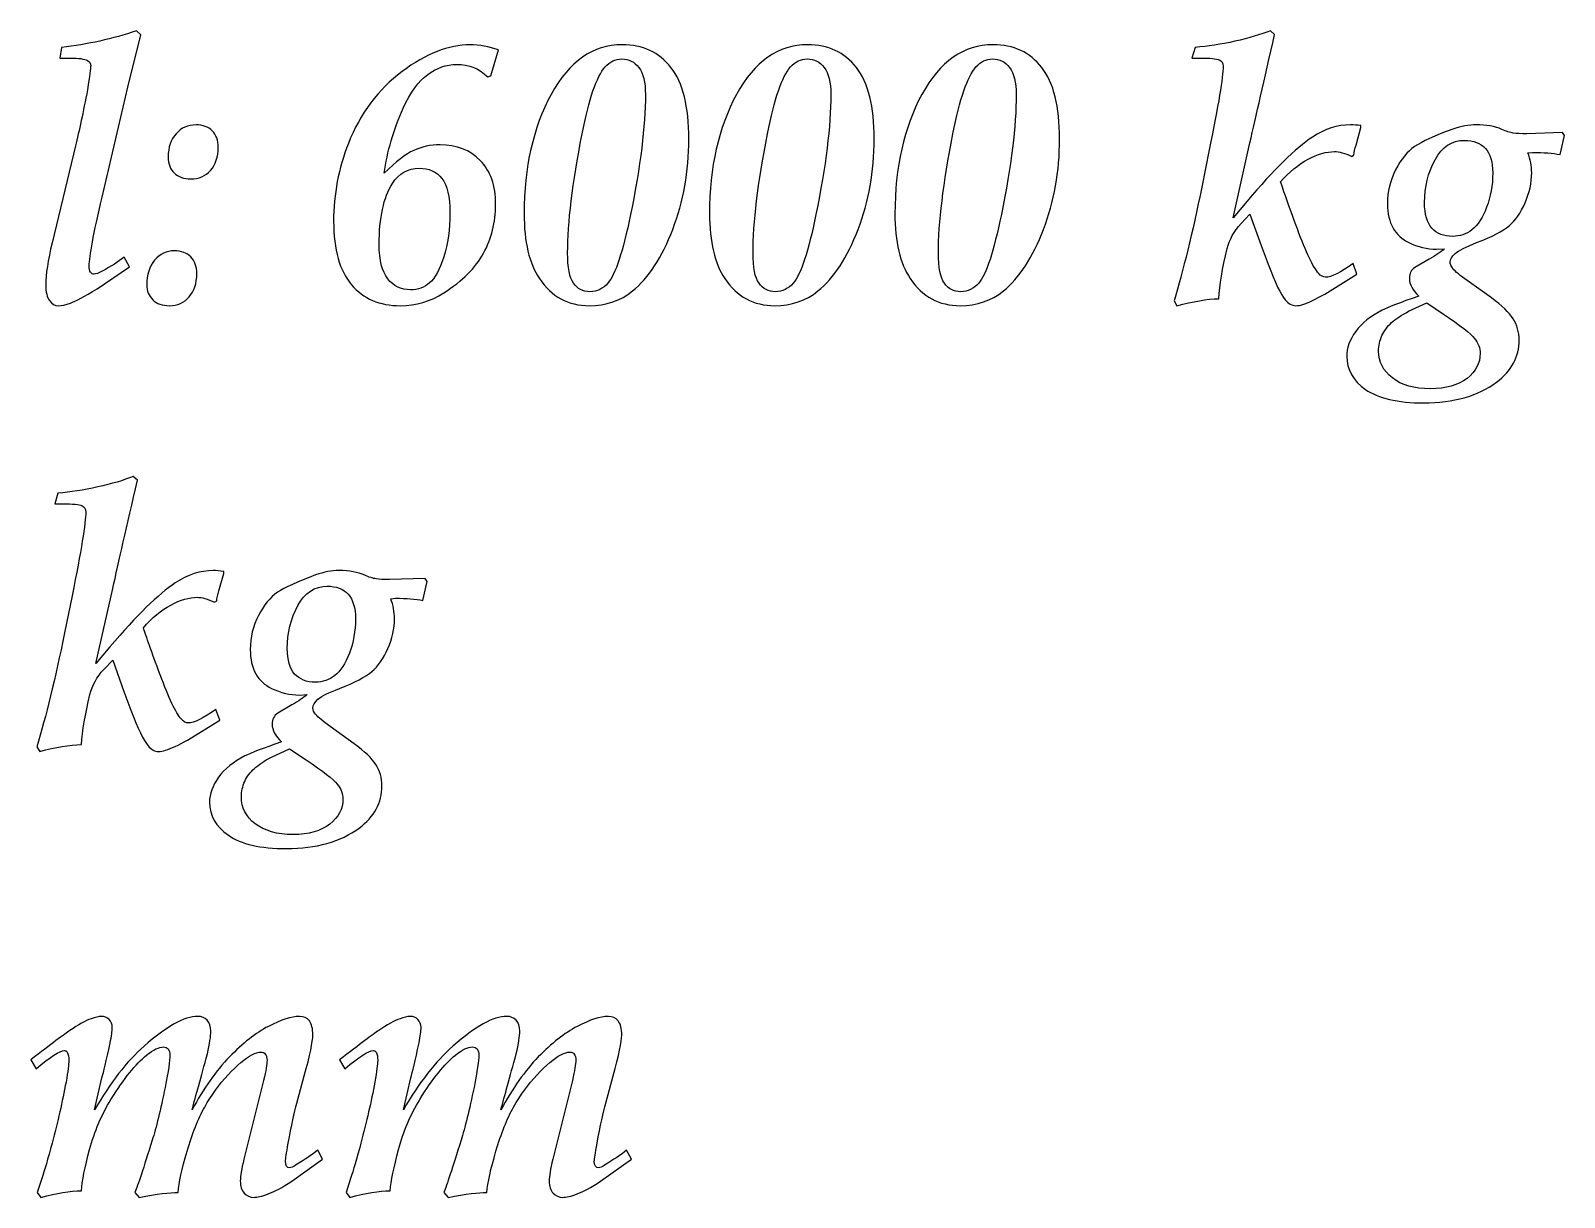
# Model space of a CAD drawing. Header units: millimetres. Extents: x 0 to 148, y -148 to 0.
# Drawn here: x 93.61 to 104.11, y -36.26 to -28.26 of the extents above; entities that cross this region are included whole.
import ezdxf

# ---------------------------------------------------------------- set-up
doc = ezdxf.new("R2010")
doc.units = ezdxf.units.MM
doc.linetypes.add('K5LT32768', pattern=[0])

msp = doc.modelspace()

# ---------------------------------------------------------------- linework, layer by layer
at = {"color": 250, "linetype": 'K5LT32768', "true_color": 0x333333}
for points, knots in [([(94.247, -29.816), (94.247, -29.816), (94.284, -29.882), (94.284, -29.882), (94.063, -30.033), (94.063, -30.033), (93.974, -30.087), (93.914, -30.12), (93.88, -30.131), (93.847, -30.143), (93.82, -30.149), (93.798, -30.149), (93.773, -30.149), (93.752, -30.138), (93.719, -30.091), (93.71, -30.055), (93.71, -30.007), (93.71, -29.934), (93.725, -29.838), (93.754, -29.719), (93.754, -29.719), (93.914, -29.054), (93.914, -29.054), (93.939, -28.951), (93.967, -28.822), (93.996, -28.67), (94.011, -28.576), (94.018, -28.521), (94.018, -28.488), (94.011, -28.476), (93.996, -28.469), (93.975, -28.458), (93.936, -28.452), (93.879, -28.452), (93.879, -28.452), (93.807, -28.452), (93.807, -28.452), (93.818, -28.379), (93.818, -28.379), (93.997, -28.359), (94.168, -28.321), (94.332, -28.265), (94.332, -28.265), (94.362, -28.292), (94.362, -28.292), (94.273, -28.651), (94.273, -28.651), (94.096, -29.405), (94.096, -29.405), (94.037, -29.657), (94.008, -29.814), (94.008, -29.875), (94.008, -29.896), (94.011, -29.91), (94.017, -29.92), (94.024, -29.929), (94.032, -29.933), (94.041, -29.933), (94.054, -29.933), (94.072, -29.927), (94.096, -29.913), (94.158, -29.88), (94.209, -29.847), (94.247, -29.816)], [0, 0, 0, 0, 0.041667, 0.041667, 0.083333, 0.083333, 0.083333, 0.125, 0.125, 0.125, 0.166667, 0.166667, 0.166667, 0.208333, 0.208333, 0.25, 0.25, 0.25, 0.291667, 0.291667, 0.291667, 0.333333, 0.333333, 0.333333, 0.375, 0.375, 0.375, 0.416667, 0.416667, 0.458333, 0.458333, 0.458333, 0.5, 0.5, 0.5, 0.541667, 0.541667, 0.583333, 0.583333, 0.583333, 0.625, 0.625, 0.625, 0.666667, 0.666667, 0.708333, 0.708333, 0.75, 0.75, 0.75, 0.791667, 0.791667, 0.791667, 0.833333, 0.833333, 0.833333, 0.875, 0.875, 0.875, 0.916667, 0.916667, 0.916667, 1, 1, 1, 1]), ([(96.76, -28.574), (96.76, -28.574), (96.739, -28.582), (96.739, -28.582), (96.681, -28.524), (96.61, -28.496), (96.525, -28.496), (96.454, -28.496), (96.388, -28.519), (96.327, -28.564), (96.264, -28.609), (96.208, -28.687), (96.159, -28.795), (96.092, -28.944), (96.049, -29.093), (96.029, -29.242), (96.109, -29.162), (96.176, -29.11), (96.231, -29.085), (96.285, -29.06), (96.345, -29.047), (96.412, -29.047), (96.525, -29.047), (96.616, -29.082), (96.686, -29.154), (96.757, -29.225), (96.792, -29.326), (96.792, -29.456), (96.792, -29.579), (96.764, -29.689), (96.709, -29.79), (96.654, -29.89), (96.564, -29.98), (96.438, -30.06), (96.346, -30.12), (96.246, -30.149), (96.138, -30.149), (95.998, -30.149), (95.886, -30.101), (95.805, -30.006), (95.723, -29.91), (95.682, -29.765), (95.682, -29.569), (95.682, -29.386), (95.716, -29.209), (95.783, -29.037), (95.864, -28.832), (95.987, -28.668), (96.151, -28.545), (96.315, -28.422), (96.471, -28.361), (96.617, -28.361), (96.681, -28.361), (96.746, -28.373), (96.812, -28.397), (96.812, -28.397), (96.76, -28.574), (96.76, -28.574)], [0, 0, 0, 0, 0.05, 0.05, 0.05, 0.1, 0.1, 0.1, 0.15, 0.15, 0.15, 0.2, 0.2, 0.2, 0.25, 0.25, 0.25, 0.3, 0.3, 0.3, 0.35, 0.35, 0.35, 0.4, 0.4, 0.4, 0.45, 0.45, 0.45, 0.5, 0.5, 0.5, 0.55, 0.55, 0.55, 0.6, 0.6, 0.6, 0.65, 0.65, 0.65, 0.7, 0.7, 0.7, 0.75, 0.75, 0.75, 0.8, 0.8, 0.8, 0.85, 0.85, 0.85, 0.9, 0.9, 0.9, 1, 1, 1, 1]), ([(96.987, -29.519), (96.987, -29.201), (97.049, -28.928), (97.172, -28.701), (97.296, -28.475), (97.458, -28.361), (97.659, -28.361), (97.8, -28.361), (97.912, -28.413), (97.993, -28.517), (98.075, -28.621), (98.115, -28.785), (98.115, -29.007), (98.115, -29.229), (98.078, -29.436), (98.005, -29.627), (97.931, -29.818), (97.84, -29.958), (97.73, -30.048), (97.648, -30.115), (97.549, -30.149), (97.434, -30.149), (97.288, -30.149), (97.175, -30.087), (97.092, -29.963), (97.022, -29.86), (96.987, -29.712), (96.987, -29.519)], [0, 0, 0, 0, 0.1, 0.1, 0.1, 0.2, 0.2, 0.2, 0.3, 0.3, 0.3, 0.4, 0.4, 0.4, 0.5, 0.5, 0.5, 0.6, 0.6, 0.6, 0.7, 0.7, 0.7, 0.8, 0.8, 0.8, 1, 1, 1, 1]), ([(98.257, -29.519), (98.257, -29.201), (98.319, -28.928), (98.442, -28.701), (98.566, -28.475), (98.728, -28.361), (98.929, -28.361), (99.07, -28.361), (99.182, -28.413), (99.263, -28.517), (99.345, -28.621), (99.385, -28.785), (99.385, -29.007), (99.385, -29.229), (99.348, -29.436), (99.275, -29.627), (99.201, -29.818), (99.11, -29.958), (99, -30.048), (98.918, -30.115), (98.819, -30.149), (98.704, -30.149), (98.558, -30.149), (98.445, -30.087), (98.362, -29.963), (98.292, -29.86), (98.257, -29.712), (98.257, -29.519)], [0, 0, 0, 0, 0.1, 0.1, 0.1, 0.2, 0.2, 0.2, 0.3, 0.3, 0.3, 0.4, 0.4, 0.4, 0.5, 0.5, 0.5, 0.6, 0.6, 0.6, 0.7, 0.7, 0.7, 0.8, 0.8, 0.8, 1, 1, 1, 1]), ([(99.527, -29.519), (99.527, -29.201), (99.589, -28.928), (99.712, -28.701), (99.836, -28.475), (99.998, -28.361), (100.199, -28.361), (100.34, -28.361), (100.452, -28.413), (100.533, -28.517), (100.615, -28.621), (100.655, -28.785), (100.655, -29.007), (100.655, -29.229), (100.618, -29.436), (100.545, -29.627), (100.471, -29.818), (100.38, -29.958), (100.27, -30.048), (100.188, -30.115), (100.089, -30.149), (99.974, -30.149), (99.828, -30.149), (99.715, -30.087), (99.632, -29.963), (99.562, -29.86), (99.527, -29.712), (99.527, -29.519)], [0, 0, 0, 0, 0.1, 0.1, 0.1, 0.2, 0.2, 0.2, 0.3, 0.3, 0.3, 0.4, 0.4, 0.4, 0.5, 0.5, 0.5, 0.6, 0.6, 0.6, 0.7, 0.7, 0.7, 0.8, 0.8, 0.8, 1, 1, 1, 1]), ([(101.459, -30.149), (101.459, -30.149), (101.439, -30.116), (101.439, -30.116), (101.501, -29.912), (101.565, -29.652), (101.629, -29.336), (101.629, -29.336), (101.68, -29.081), (101.68, -29.081), (101.743, -28.774), (101.775, -28.583), (101.775, -28.508), (101.775, -28.487), (101.766, -28.472), (101.748, -28.464), (101.731, -28.456), (101.686, -28.452), (101.614, -28.452), (101.614, -28.452), (101.562, -28.452), (101.562, -28.452), (101.584, -28.379), (101.584, -28.379), (101.67, -28.372), (101.76, -28.358), (101.856, -28.337), (101.952, -28.315), (102.033, -28.291), (102.099, -28.265), (102.099, -28.265), (102.128, -28.29), (102.128, -28.29), (102.056, -28.607), (101.999, -28.855), (101.959, -29.033), (101.959, -29.033), (101.844, -29.546), (101.844, -29.546), (101.94, -29.432), (101.94, -29.432), (102.123, -29.216), (102.272, -29.07), (102.387, -28.994), (102.472, -28.938), (102.559, -28.91), (102.647, -28.91), (102.669, -28.91), (102.694, -28.911), (102.719, -28.915), (102.719, -28.915), (102.719, -28.928), (102.719, -28.928), (102.686, -29.048), (102.686, -29.048), (102.678, -29.075), (102.673, -29.098), (102.671, -29.116), (102.671, -29.116), (102.657, -29.126), (102.657, -29.126), (102.608, -29.104), (102.568, -29.093), (102.538, -29.093), (102.484, -29.093), (102.423, -29.11), (102.357, -29.145), (102.291, -29.181), (102.228, -29.233), (102.169, -29.301), (102.187, -29.356), (102.225, -29.463), (102.343, -29.784), (102.392, -29.885), (102.429, -29.927), (102.445, -29.945), (102.461, -29.954), (102.477, -29.954), (102.516, -29.954), (102.579, -29.922), (102.666, -29.86), (102.666, -29.86), (102.692, -29.933), (102.692, -29.933), (102.472, -30.07), (102.472, -30.07), (102.409, -30.105), (102.36, -30.128), (102.321, -30.141), (102.304, -30.146), (102.288, -30.149), (102.274, -30.149), (102.247, -30.149), (102.223, -30.136), (102.201, -30.109), (102.171, -30.073), (102.131, -29.992), (102.084, -29.865), (102.084, -29.865), (102.035, -29.737), (102.035, -29.737), (101.959, -29.522), (101.959, -29.522), (101.899, -29.586), (101.899, -29.586), (101.85, -29.639), (101.818, -29.697), (101.803, -29.758), (101.77, -29.894), (101.751, -30.008), (101.745, -30.101), (101.664, -30.103), (101.569, -30.12), (101.459, -30.149)], [0, 0, 0, 0, 0.02439, 0.02439, 0.02439, 0.04878, 0.04878, 0.04878, 0.073171, 0.073171, 0.073171, 0.097561, 0.097561, 0.097561, 0.121951, 0.121951, 0.121951, 0.146341, 0.146341, 0.146341, 0.170732, 0.170732, 0.195122, 0.195122, 0.195122, 0.219512, 0.219512, 0.219512, 0.243902, 0.243902, 0.243902, 0.268293, 0.268293, 0.268293, 0.292683, 0.292683, 0.292683, 0.317073, 0.317073, 0.341463, 0.341463, 0.341463, 0.365854, 0.365854, 0.365854, 0.390244, 0.390244, 0.390244, 0.414634, 0.414634, 0.414634, 0.439024, 0.439024, 0.463415, 0.463415, 0.463415, 0.487805, 0.487805, 0.487805, 0.512195, 0.512195, 0.512195, 0.536585, 0.536585, 0.536585, 0.560976, 0.560976, 0.560976, 0.585366, 0.585366, 0.585366, 0.609756, 0.609756, 0.634146, 0.634146, 0.634146, 0.658537, 0.658537, 0.658537, 0.682927, 0.682927, 0.682927, 0.707317, 0.707317, 0.731707, 0.731707, 0.731707, 0.756098, 0.756098, 0.756098, 0.780488, 0.780488, 0.780488, 0.804878, 0.804878, 0.804878, 0.829268, 0.829268, 0.829268, 0.853659, 0.853659, 0.878049, 0.878049, 0.902439, 0.902439, 0.902439, 0.926829, 0.926829, 0.926829, 0.95122, 0.95122, 0.95122, 1, 1, 1, 1]), ([(97.285, -29.787), (97.285, -29.887), (97.298, -29.957), (97.326, -29.995), (97.353, -30.034), (97.39, -30.053), (97.438, -30.053), (97.487, -30.053), (97.527, -30.033), (97.561, -29.994), (97.613, -29.935), (97.664, -29.778), (97.716, -29.524), (97.784, -29.191), (97.818, -28.917), (97.818, -28.702), (97.818, -28.618), (97.803, -28.557), (97.773, -28.517), (97.743, -28.477), (97.704, -28.458), (97.657, -28.458), (97.612, -28.458), (97.574, -28.476), (97.542, -28.513), (97.484, -28.58), (97.431, -28.732), (97.384, -28.972), (97.318, -29.311), (97.285, -29.582), (97.285, -29.787)], [0, 0, 0, 0, 0.090909, 0.090909, 0.090909, 0.181818, 0.181818, 0.181818, 0.272727, 0.272727, 0.272727, 0.363636, 0.363636, 0.363636, 0.454545, 0.454545, 0.454545, 0.545455, 0.545455, 0.545455, 0.636364, 0.636364, 0.636364, 0.727273, 0.727273, 0.727273, 0.818182, 0.818182, 0.818182, 1, 1, 1, 1]), ([(98.555, -29.787), (98.555, -29.887), (98.568, -29.957), (98.596, -29.995), (98.623, -30.034), (98.66, -30.053), (98.708, -30.053), (98.757, -30.053), (98.797, -30.033), (98.831, -29.994), (98.883, -29.935), (98.934, -29.778), (98.986, -29.524), (99.054, -29.191), (99.088, -28.917), (99.088, -28.702), (99.088, -28.618), (99.073, -28.557), (99.043, -28.517), (99.013, -28.477), (98.974, -28.458), (98.927, -28.458), (98.882, -28.458), (98.844, -28.476), (98.812, -28.513), (98.754, -28.58), (98.701, -28.732), (98.654, -28.972), (98.588, -29.311), (98.555, -29.582), (98.555, -29.787)], [0, 0, 0, 0, 0.090909, 0.090909, 0.090909, 0.181818, 0.181818, 0.181818, 0.272727, 0.272727, 0.272727, 0.363636, 0.363636, 0.363636, 0.454545, 0.454545, 0.454545, 0.545455, 0.545455, 0.545455, 0.636364, 0.636364, 0.636364, 0.727273, 0.727273, 0.727273, 0.818182, 0.818182, 0.818182, 1, 1, 1, 1]), ([(99.825, -29.787), (99.825, -29.887), (99.838, -29.957), (99.866, -29.995), (99.893, -30.034), (99.93, -30.053), (99.978, -30.053), (100.027, -30.053), (100.067, -30.033), (100.101, -29.994), (100.153, -29.935), (100.204, -29.778), (100.256, -29.524), (100.324, -29.191), (100.358, -28.917), (100.358, -28.702), (100.358, -28.618), (100.343, -28.557), (100.313, -28.517), (100.283, -28.477), (100.244, -28.458), (100.197, -28.458), (100.152, -28.458), (100.114, -28.476), (100.082, -28.513), (100.024, -28.58), (99.971, -28.732), (99.924, -28.972), (99.858, -29.311), (99.825, -29.582), (99.825, -29.787)], [0, 0, 0, 0, 0.090909, 0.090909, 0.090909, 0.181818, 0.181818, 0.181818, 0.272727, 0.272727, 0.272727, 0.363636, 0.363636, 0.363636, 0.454545, 0.454545, 0.454545, 0.545455, 0.545455, 0.545455, 0.636364, 0.636364, 0.636364, 0.727273, 0.727273, 0.727273, 0.818182, 0.818182, 0.818182, 1, 1, 1, 1]), ([(94.549, -29.129), (94.549, -29.064), (94.567, -29.011), (94.603, -28.971), (94.639, -28.93), (94.684, -28.91), (94.74, -28.91), (94.787, -28.91), (94.824, -28.924), (94.851, -28.951), (94.878, -28.979), (94.892, -29.016), (94.892, -29.063), (94.892, -29.13), (94.874, -29.182), (94.839, -29.222), (94.803, -29.261), (94.758, -29.28), (94.704, -29.28), (94.656, -29.28), (94.618, -29.267), (94.591, -29.241), (94.563, -29.214), (94.549, -29.177), (94.549, -29.129)], [0, 0, 0, 0, 0.111111, 0.111111, 0.111111, 0.222222, 0.222222, 0.222222, 0.333333, 0.333333, 0.333333, 0.444444, 0.444444, 0.444444, 0.555556, 0.555556, 0.555556, 0.666667, 0.666667, 0.666667, 0.777778, 0.777778, 0.777778, 1, 1, 1, 1]), ([(103.116, -30.083), (103.073, -30.043), (103.051, -30.003), (103.051, -29.961), (103.051, -29.928), (103.064, -29.903), (103.089, -29.887), (103.089, -29.887), (103.187, -29.83), (103.187, -29.83), (103.231, -29.804), (103.266, -29.78), (103.292, -29.76), (103.292, -29.76), (103.238, -29.762), (103.238, -29.762), (103.173, -29.762), (103.109, -29.747), (103.047, -29.717), (103.001, -29.694), (102.965, -29.661), (102.94, -29.617), (102.914, -29.573), (102.901, -29.518), (102.901, -29.451), (102.901, -29.367), (102.92, -29.289), (102.957, -29.217), (102.995, -29.145), (103.038, -29.093), (103.087, -29.059), (103.137, -29.025), (103.224, -28.985), (103.349, -28.939), (103.406, -28.919), (103.46, -28.91), (103.509, -28.91), (103.579, -28.91), (103.637, -28.92), (103.685, -28.941), (103.714, -28.954), (103.74, -28.962), (103.763, -28.966), (103.786, -28.97), (103.817, -28.971), (103.855, -28.971), (103.855, -28.971), (104.1, -28.963), (104.1, -28.963), (104.113, -28.983), (104.113, -28.983), (104.083, -29.113), (104.083, -29.113), (104.034, -29.104), (103.972, -29.099), (103.895, -29.099), (103.895, -29.099), (103.863, -29.102), (103.863, -29.102), (103.881, -29.146), (103.889, -29.192), (103.889, -29.239), (103.889, -29.307), (103.874, -29.375), (103.814, -29.513), (103.777, -29.565), (103.735, -29.601), (103.692, -29.637), (103.618, -29.676), (103.512, -29.717), (103.438, -29.746), (103.389, -29.77), (103.365, -29.791), (103.342, -29.813), (103.33, -29.832), (103.33, -29.849), (103.33, -29.865), (103.337, -29.88), (103.349, -29.894), (103.366, -29.915), (103.399, -29.943), (103.448, -29.977), (103.448, -29.977), (103.613, -30.096), (103.613, -30.096), (103.685, -30.148), (103.735, -30.195), (103.762, -30.239), (103.789, -30.282), (103.803, -30.33), (103.803, -30.384), (103.803, -30.5), (103.751, -30.596), (103.648, -30.673), (103.519, -30.768), (103.354, -30.815), (103.15, -30.815), (102.97, -30.815), (102.837, -30.784), (102.751, -30.723), (102.665, -30.662), (102.622, -30.587), (102.622, -30.497), (102.622, -30.44), (102.642, -30.383), (102.684, -30.325), (102.726, -30.268), (102.786, -30.219), (102.865, -30.18), (102.903, -30.161), (102.987, -30.128), (103.116, -30.083)], [0, 0, 0, 0, 0.025641, 0.025641, 0.025641, 0.051282, 0.051282, 0.051282, 0.076923, 0.076923, 0.076923, 0.102564, 0.102564, 0.102564, 0.128205, 0.128205, 0.128205, 0.153846, 0.153846, 0.153846, 0.179487, 0.179487, 0.179487, 0.205128, 0.205128, 0.205128, 0.230769, 0.230769, 0.230769, 0.25641, 0.25641, 0.25641, 0.282051, 0.282051, 0.282051, 0.307692, 0.307692, 0.307692, 0.333333, 0.333333, 0.333333, 0.358974, 0.358974, 0.358974, 0.384615, 0.384615, 0.384615, 0.410256, 0.410256, 0.435897, 0.435897, 0.461538, 0.461538, 0.461538, 0.487179, 0.487179, 0.487179, 0.512821, 0.512821, 0.512821, 0.538462, 0.538462, 0.538462, 0.564103, 0.564103, 0.589744, 0.589744, 0.589744, 0.615385, 0.615385, 0.615385, 0.641026, 0.641026, 0.641026, 0.666667, 0.666667, 0.666667, 0.692308, 0.692308, 0.692308, 0.717949, 0.717949, 0.717949, 0.74359, 0.74359, 0.74359, 0.769231, 0.769231, 0.769231, 0.794872, 0.794872, 0.794872, 0.820513, 0.820513, 0.820513, 0.846154, 0.846154, 0.846154, 0.871795, 0.871795, 0.871795, 0.897436, 0.897436, 0.897436, 0.923077, 0.923077, 0.923077, 0.948718, 0.948718, 0.948718, 1, 1, 1, 1]), ([(103.155, -29.443), (103.155, -29.523), (103.172, -29.581), (103.205, -29.618), (103.239, -29.656), (103.286, -29.674), (103.348, -29.674), (103.397, -29.674), (103.441, -29.659), (103.48, -29.629), (103.519, -29.598), (103.552, -29.547), (103.58, -29.475), (103.608, -29.402), (103.622, -29.324), (103.622, -29.24), (103.622, -29.164), (103.605, -29.107), (103.572, -29.071), (103.538, -29.035), (103.49, -29.016), (103.429, -29.016), (103.342, -29.016), (103.275, -29.061), (103.227, -29.149), (103.179, -29.238), (103.155, -29.336), (103.155, -29.443)], [0, 0, 0, 0, 0.1, 0.1, 0.1, 0.2, 0.2, 0.2, 0.3, 0.3, 0.3, 0.4, 0.4, 0.4, 0.5, 0.5, 0.5, 0.6, 0.6, 0.6, 0.7, 0.7, 0.7, 0.8, 0.8, 0.8, 1, 1, 1, 1]), ([(95.994, -29.731), (95.994, -29.837), (96.014, -29.915), (96.053, -29.965), (96.092, -30.015), (96.144, -30.04), (96.209, -30.04), (96.259, -30.04), (96.303, -30.024), (96.376, -29.963), (96.408, -29.903), (96.437, -29.815), (96.465, -29.727), (96.479, -29.626), (96.479, -29.51), (96.479, -29.402), (96.461, -29.324), (96.424, -29.277), (96.386, -29.23), (96.335, -29.207), (96.269, -29.207), (96.19, -29.207), (96.129, -29.242), (96.085, -29.312), (96.024, -29.408), (95.994, -29.548), (95.994, -29.731)], [0, 0, 0, 0, 0.1, 0.1, 0.1, 0.2, 0.2, 0.2, 0.3, 0.3, 0.4, 0.4, 0.4, 0.5, 0.5, 0.5, 0.6, 0.6, 0.6, 0.7, 0.7, 0.7, 0.8, 0.8, 0.8, 1, 1, 1, 1]), ([(94.402, -30.008), (94.402, -29.937), (94.42, -29.88), (94.456, -29.837), (94.492, -29.794), (94.538, -29.773), (94.591, -29.773), (94.639, -29.773), (94.676, -29.787), (94.704, -29.815), (94.731, -29.842), (94.745, -29.881), (94.745, -29.93), (94.745, -29.996), (94.727, -30.049), (94.693, -30.089), (94.658, -30.129), (94.613, -30.149), (94.558, -30.149), (94.509, -30.149), (94.471, -30.136), (94.443, -30.109), (94.416, -30.081), (94.402, -30.048), (94.402, -30.008)], [0, 0, 0, 0, 0.111111, 0.111111, 0.111111, 0.222222, 0.222222, 0.222222, 0.333333, 0.333333, 0.333333, 0.444444, 0.444444, 0.444444, 0.555556, 0.555556, 0.555556, 0.666667, 0.666667, 0.666667, 0.777778, 0.777778, 0.777778, 1, 1, 1, 1]), ([(103.171, -30.13), (103.171, -30.13), (103.046, -30.187), (103.046, -30.187), (102.997, -30.214), (102.958, -30.24), (102.929, -30.265), (102.901, -30.291), (102.878, -30.321), (102.863, -30.354), (102.848, -30.388), (102.84, -30.423), (102.84, -30.461), (102.84, -30.534), (102.872, -30.595), (102.935, -30.644), (102.998, -30.694), (103.085, -30.718), (103.195, -30.718), (103.302, -30.718), (103.386, -30.694), (103.446, -30.647), (103.506, -30.599), (103.536, -30.542), (103.536, -30.476), (103.536, -30.44), (103.523, -30.405), (103.497, -30.373), (103.471, -30.34), (103.4, -30.284), (103.284, -30.206), (103.284, -30.206), (103.171, -30.13), (103.171, -30.13)], [0, 0, 0, 0, 0.083333, 0.083333, 0.083333, 0.166667, 0.166667, 0.166667, 0.25, 0.25, 0.25, 0.333333, 0.333333, 0.333333, 0.416667, 0.416667, 0.416667, 0.5, 0.5, 0.5, 0.583333, 0.583333, 0.583333, 0.666667, 0.666667, 0.666667, 0.75, 0.75, 0.75, 0.833333, 0.833333, 0.833333, 1, 1, 1, 1]), ([(93.669, -33.204), (93.669, -33.204), (93.649, -33.171), (93.649, -33.171), (93.711, -32.967), (93.775, -32.707), (93.839, -32.39), (93.839, -32.39), (93.89, -32.136), (93.89, -32.136), (93.953, -31.829), (93.984, -31.638), (93.984, -31.563), (93.984, -31.542), (93.976, -31.527), (93.958, -31.519), (93.941, -31.511), (93.896, -31.507), (93.824, -31.507), (93.824, -31.507), (93.772, -31.507), (93.772, -31.507), (93.794, -31.434), (93.794, -31.434), (93.879, -31.427), (93.97, -31.413), (94.066, -31.391), (94.162, -31.37), (94.243, -31.346), (94.309, -31.319), (94.309, -31.319), (94.338, -31.345), (94.338, -31.345), (94.266, -31.662), (94.209, -31.909), (94.169, -32.088), (94.169, -32.088), (94.054, -32.6), (94.054, -32.6), (94.15, -32.487), (94.15, -32.487), (94.333, -32.271), (94.482, -32.125), (94.597, -32.049), (94.682, -31.992), (94.769, -31.964), (94.857, -31.964), (94.879, -31.964), (94.904, -31.966), (94.929, -31.97), (94.929, -31.97), (94.929, -31.983), (94.929, -31.983), (94.896, -32.102), (94.896, -32.102), (94.888, -32.13), (94.883, -32.153), (94.881, -32.171), (94.881, -32.171), (94.867, -32.181), (94.867, -32.181), (94.818, -32.158), (94.778, -32.147), (94.748, -32.147), (94.694, -32.147), (94.633, -32.165), (94.567, -32.2), (94.501, -32.235), (94.438, -32.287), (94.379, -32.356), (94.397, -32.411), (94.435, -32.518), (94.553, -32.839), (94.602, -32.94), (94.639, -32.982), (94.655, -33), (94.671, -33.008), (94.687, -33.008), (94.726, -33.008), (94.789, -32.977), (94.876, -32.915), (94.876, -32.915), (94.902, -32.988), (94.902, -32.988), (94.682, -33.125), (94.682, -33.125), (94.619, -33.16), (94.57, -33.183), (94.531, -33.195), (94.514, -33.201), (94.498, -33.204), (94.484, -33.204), (94.457, -33.204), (94.433, -33.191), (94.411, -33.164), (94.381, -33.128), (94.341, -33.047), (94.294, -32.92), (94.294, -32.92), (94.245, -32.792), (94.245, -32.792), (94.169, -32.577), (94.169, -32.577), (94.108, -32.641), (94.108, -32.641), (94.06, -32.694), (94.028, -32.751), (94.013, -32.813), (93.98, -32.949), (93.961, -33.063), (93.955, -33.156), (93.874, -33.158), (93.779, -33.174), (93.669, -33.204)], [0, 0, 0, 0, 0.02439, 0.02439, 0.02439, 0.04878, 0.04878, 0.04878, 0.073171, 0.073171, 0.073171, 0.097561, 0.097561, 0.097561, 0.121951, 0.121951, 0.121951, 0.146341, 0.146341, 0.146341, 0.170732, 0.170732, 0.195122, 0.195122, 0.195122, 0.219512, 0.219512, 0.219512, 0.243902, 0.243902, 0.243902, 0.268293, 0.268293, 0.268293, 0.292683, 0.292683, 0.292683, 0.317073, 0.317073, 0.341463, 0.341463, 0.341463, 0.365854, 0.365854, 0.365854, 0.390244, 0.390244, 0.390244, 0.414634, 0.414634, 0.414634, 0.439024, 0.439024, 0.463415, 0.463415, 0.463415, 0.487805, 0.487805, 0.487805, 0.512195, 0.512195, 0.512195, 0.536585, 0.536585, 0.536585, 0.560976, 0.560976, 0.560976, 0.585366, 0.585366, 0.585366, 0.609756, 0.609756, 0.634146, 0.634146, 0.634146, 0.658537, 0.658537, 0.658537, 0.682927, 0.682927, 0.682927, 0.707317, 0.707317, 0.731707, 0.731707, 0.731707, 0.756098, 0.756098, 0.756098, 0.780488, 0.780488, 0.780488, 0.804878, 0.804878, 0.804878, 0.829268, 0.829268, 0.829268, 0.853659, 0.853659, 0.878049, 0.878049, 0.902439, 0.902439, 0.902439, 0.926829, 0.926829, 0.926829, 0.95122, 0.95122, 0.95122, 1, 1, 1, 1]), ([(95.326, -33.138), (95.283, -33.098), (95.261, -33.057), (95.261, -33.016), (95.261, -32.983), (95.274, -32.958), (95.299, -32.942), (95.299, -32.942), (95.397, -32.884), (95.397, -32.884), (95.441, -32.859), (95.476, -32.835), (95.502, -32.814), (95.502, -32.814), (95.448, -32.817), (95.448, -32.817), (95.383, -32.817), (95.319, -32.802), (95.257, -32.771), (95.211, -32.749), (95.175, -32.716), (95.149, -32.672), (95.124, -32.628), (95.111, -32.572), (95.111, -32.505), (95.111, -32.422), (95.13, -32.344), (95.167, -32.272), (95.205, -32.2), (95.248, -32.147), (95.297, -32.113), (95.347, -32.08), (95.434, -32.04), (95.559, -31.994), (95.616, -31.974), (95.67, -31.964), (95.719, -31.964), (95.789, -31.964), (95.847, -31.975), (95.895, -31.996), (95.924, -32.009), (95.95, -32.017), (95.973, -32.021), (95.996, -32.025), (96.027, -32.026), (96.065, -32.026), (96.065, -32.026), (96.31, -32.018), (96.31, -32.018), (96.322, -32.038), (96.322, -32.038), (96.293, -32.168), (96.293, -32.168), (96.244, -32.159), (96.182, -32.154), (96.105, -32.154), (96.105, -32.154), (96.073, -32.157), (96.073, -32.157), (96.091, -32.201), (96.099, -32.247), (96.099, -32.294), (96.099, -32.362), (96.084, -32.43), (96.024, -32.567), (95.987, -32.619), (95.944, -32.656), (95.902, -32.692), (95.828, -32.731), (95.722, -32.772), (95.648, -32.801), (95.599, -32.825), (95.575, -32.846), (95.552, -32.867), (95.54, -32.887), (95.54, -32.904), (95.54, -32.92), (95.547, -32.935), (95.559, -32.949), (95.576, -32.97), (95.609, -32.997), (95.658, -33.032), (95.658, -33.032), (95.823, -33.151), (95.823, -33.151), (95.895, -33.203), (95.944, -33.25), (95.972, -33.293), (95.999, -33.336), (96.013, -33.385), (96.013, -33.439), (96.013, -33.555), (95.961, -33.651), (95.858, -33.728), (95.729, -33.822), (95.563, -33.869), (95.36, -33.869), (95.18, -33.869), (95.047, -33.839), (94.961, -33.778), (94.875, -33.717), (94.832, -33.641), (94.832, -33.552), (94.832, -33.495), (94.852, -33.438), (94.894, -33.38), (94.936, -33.323), (94.996, -33.274), (95.075, -33.234), (95.113, -33.215), (95.197, -33.183), (95.326, -33.138)], [0, 0, 0, 0, 0.025641, 0.025641, 0.025641, 0.051282, 0.051282, 0.051282, 0.076923, 0.076923, 0.076923, 0.102564, 0.102564, 0.102564, 0.128205, 0.128205, 0.128205, 0.153846, 0.153846, 0.153846, 0.179487, 0.179487, 0.179487, 0.205128, 0.205128, 0.205128, 0.230769, 0.230769, 0.230769, 0.25641, 0.25641, 0.25641, 0.282051, 0.282051, 0.282051, 0.307692, 0.307692, 0.307692, 0.333333, 0.333333, 0.333333, 0.358974, 0.358974, 0.358974, 0.384615, 0.384615, 0.384615, 0.410256, 0.410256, 0.435897, 0.435897, 0.461538, 0.461538, 0.461538, 0.487179, 0.487179, 0.487179, 0.512821, 0.512821, 0.512821, 0.538462, 0.538462, 0.538462, 0.564103, 0.564103, 0.589744, 0.589744, 0.589744, 0.615385, 0.615385, 0.615385, 0.641026, 0.641026, 0.641026, 0.666667, 0.666667, 0.666667, 0.692308, 0.692308, 0.692308, 0.717949, 0.717949, 0.717949, 0.74359, 0.74359, 0.74359, 0.769231, 0.769231, 0.769231, 0.794872, 0.794872, 0.794872, 0.820513, 0.820513, 0.820513, 0.846154, 0.846154, 0.846154, 0.871795, 0.871795, 0.871795, 0.897436, 0.897436, 0.897436, 0.923077, 0.923077, 0.923077, 0.948718, 0.948718, 0.948718, 1, 1, 1, 1]), ([(95.365, -32.498), (95.365, -32.577), (95.382, -32.636), (95.415, -32.673), (95.449, -32.71), (95.496, -32.729), (95.558, -32.729), (95.607, -32.729), (95.651, -32.714), (95.69, -32.684), (95.729, -32.653), (95.762, -32.602), (95.79, -32.53), (95.818, -32.457), (95.832, -32.379), (95.832, -32.295), (95.832, -32.219), (95.815, -32.162), (95.782, -32.126), (95.748, -32.089), (95.7, -32.071), (95.639, -32.071), (95.552, -32.071), (95.485, -32.116), (95.437, -32.204), (95.389, -32.293), (95.365, -32.391), (95.365, -32.498)], [0, 0, 0, 0, 0.1, 0.1, 0.1, 0.2, 0.2, 0.2, 0.3, 0.3, 0.3, 0.4, 0.4, 0.4, 0.5, 0.5, 0.5, 0.6, 0.6, 0.6, 0.7, 0.7, 0.7, 0.8, 0.8, 0.8, 1, 1, 1, 1]), ([(95.381, -33.185), (95.381, -33.185), (95.256, -33.242), (95.256, -33.242), (95.207, -33.268), (95.168, -33.295), (95.139, -33.32), (95.111, -33.346), (95.088, -33.375), (95.073, -33.409), (95.058, -33.442), (95.05, -33.478), (95.05, -33.516), (95.05, -33.589), (95.082, -33.65), (95.145, -33.699), (95.208, -33.748), (95.295, -33.773), (95.405, -33.773), (95.512, -33.773), (95.596, -33.749), (95.656, -33.701), (95.716, -33.654), (95.746, -33.597), (95.746, -33.531), (95.746, -33.494), (95.733, -33.46), (95.707, -33.428), (95.681, -33.394), (95.61, -33.339), (95.494, -33.26), (95.494, -33.26), (95.381, -33.185), (95.381, -33.185)], [0, 0, 0, 0, 0.083333, 0.083333, 0.083333, 0.166667, 0.166667, 0.166667, 0.25, 0.25, 0.25, 0.333333, 0.333333, 0.333333, 0.416667, 0.416667, 0.416667, 0.5, 0.5, 0.5, 0.583333, 0.583333, 0.583333, 0.666667, 0.666667, 0.666667, 0.75, 0.75, 0.75, 0.833333, 0.833333, 0.833333, 1, 1, 1, 1]), ([(93.677, -36.259), (93.677, -36.259), (93.652, -36.225), (93.652, -36.225), (93.683, -36.13), (93.683, -36.13), (93.701, -36.075), (93.725, -35.994), (93.753, -35.888), (93.793, -35.742), (93.824, -35.602), (93.849, -35.469), (93.862, -35.395), (93.868, -35.346), (93.868, -35.321), (93.868, -35.297), (93.865, -35.277), (93.858, -35.264), (93.854, -35.257), (93.846, -35.253), (93.838, -35.253), (93.806, -35.253), (93.741, -35.295), (93.644, -35.379), (93.644, -35.379), (93.607, -35.316), (93.607, -35.316), (93.748, -35.208), (93.838, -35.141), (93.876, -35.115), (93.933, -35.076), (93.982, -35.049), (94.021, -35.035), (94.05, -35.025), (94.073, -35.019), (94.09, -35.019), (94.112, -35.019), (94.131, -35.026), (94.144, -35.04), (94.158, -35.054), (94.166, -35.073), (94.166, -35.096), (94.166, -35.119), (94.161, -35.154), (94.151, -35.201), (94.125, -35.324), (94.106, -35.403), (94.095, -35.44), (94.095, -35.44), (94.044, -35.66), (94.044, -35.66), (94.151, -35.474), (94.264, -35.328), (94.384, -35.223), (94.537, -35.087), (94.66, -35.019), (94.751, -35.019), (94.778, -35.019), (94.8, -35.028), (94.816, -35.045), (94.833, -35.063), (94.841, -35.088), (94.841, -35.121), (94.841, -35.154), (94.833, -35.205), (94.818, -35.276), (94.773, -35.437), (94.738, -35.565), (94.712, -35.66), (94.792, -35.512), (94.877, -35.391), (94.968, -35.297), (95.059, -35.203), (95.148, -35.133), (95.235, -35.087), (95.323, -35.042), (95.393, -35.019), (95.448, -35.019), (95.477, -35.019), (95.5, -35.029), (95.516, -35.05), (95.532, -35.07), (95.54, -35.103), (95.54, -35.148), (95.54, -35.191), (95.52, -35.284), (95.481, -35.427), (95.481, -35.427), (95.431, -35.614), (95.431, -35.614), (95.413, -35.675), (95.393, -35.767), (95.371, -35.888), (95.359, -35.957), (95.353, -35.998), (95.353, -36.011), (95.353, -36.041), (95.362, -36.056), (95.381, -36.056), (95.392, -36.056), (95.405, -36.05), (95.422, -36.039), (95.484, -36.002), (95.534, -35.967), (95.573, -35.935), (95.573, -35.935), (95.607, -35.997), (95.607, -35.997), (95.395, -36.148), (95.395, -36.148), (95.33, -36.191), (95.276, -36.219), (95.234, -36.235), (95.191, -36.251), (95.159, -36.259), (95.137, -36.259), (95.11, -36.259), (95.087, -36.249), (95.07, -36.23), (95.052, -36.21), (95.043, -36.183), (95.043, -36.146), (95.043, -36.115), (95.051, -36.065), (95.067, -35.998), (95.067, -35.998), (95.202, -35.458), (95.202, -35.458), (95.218, -35.39), (95.226, -35.344), (95.226, -35.321), (95.226, -35.301), (95.222, -35.287), (95.214, -35.277), (95.207, -35.268), (95.197, -35.263), (95.185, -35.263), (95.167, -35.263), (95.146, -35.269), (95.123, -35.282), (95.076, -35.307), (95.022, -35.352), (94.96, -35.419), (94.898, -35.485), (94.845, -35.559), (94.799, -35.64), (94.754, -35.721), (94.714, -35.822), (94.678, -35.943), (94.642, -36.064), (94.622, -36.158), (94.617, -36.225), (94.56, -36.225), (94.472, -36.236), (94.351, -36.259), (94.351, -36.259), (94.321, -36.225), (94.321, -36.225), (94.341, -36.177), (94.38, -36.058), (94.439, -35.868), (94.467, -35.782), (94.496, -35.661), (94.528, -35.505), (94.55, -35.393), (94.561, -35.32), (94.561, -35.286), (94.561, -35.267), (94.557, -35.252), (94.549, -35.242), (94.541, -35.233), (94.53, -35.228), (94.516, -35.228), (94.487, -35.228), (94.448, -35.247), (94.4, -35.285), (94.326, -35.344), (94.245, -35.445), (94.157, -35.588), (94.093, -35.693), (94.044, -35.807), (94.011, -35.93), (93.978, -36.053), (93.959, -36.148), (93.954, -36.214), (93.877, -36.214), (93.786, -36.229), (93.677, -36.259)], [0, 0, 0, 0, 0.015625, 0.015625, 0.03125, 0.03125, 0.03125, 0.046875, 0.046875, 0.046875, 0.0625, 0.0625, 0.0625, 0.078125, 0.078125, 0.078125, 0.09375, 0.09375, 0.09375, 0.109375, 0.109375, 0.109375, 0.125, 0.125, 0.125, 0.140625, 0.140625, 0.140625, 0.15625, 0.15625, 0.15625, 0.171875, 0.171875, 0.171875, 0.1875, 0.1875, 0.1875, 0.203125, 0.203125, 0.203125, 0.21875, 0.21875, 0.21875, 0.234375, 0.234375, 0.234375, 0.25, 0.25, 0.25, 0.265625, 0.265625, 0.265625, 0.28125, 0.28125, 0.28125, 0.296875, 0.296875, 0.296875, 0.3125, 0.3125, 0.3125, 0.328125, 0.328125, 0.328125, 0.34375, 0.34375, 0.34375, 0.359375, 0.359375, 0.359375, 0.375, 0.375, 0.375, 0.390625, 0.390625, 0.390625, 0.40625, 0.40625, 0.40625, 0.421875, 0.421875, 0.421875, 0.4375, 0.4375, 0.4375, 0.453125, 0.453125, 0.453125, 0.46875, 0.46875, 0.46875, 0.484375, 0.484375, 0.484375, 0.5, 0.5, 0.5, 0.515625, 0.515625, 0.515625, 0.53125, 0.53125, 0.53125, 0.546875, 0.546875, 0.546875, 0.5625, 0.5625, 0.578125, 0.578125, 0.578125, 0.59375, 0.59375, 0.59375, 0.609375, 0.609375, 0.609375, 0.625, 0.625, 0.625, 0.640625, 0.640625, 0.640625, 0.65625, 0.65625, 0.65625, 0.671875, 0.671875, 0.671875, 0.6875, 0.6875, 0.6875, 0.703125, 0.703125, 0.703125, 0.71875, 0.71875, 0.71875, 0.734375, 0.734375, 0.734375, 0.75, 0.75, 0.75, 0.765625, 0.765625, 0.765625, 0.78125, 0.78125, 0.78125, 0.796875, 0.796875, 0.796875, 0.8125, 0.8125, 0.8125, 0.828125, 0.828125, 0.828125, 0.84375, 0.84375, 0.84375, 0.859375, 0.859375, 0.859375, 0.875, 0.875, 0.875, 0.890625, 0.890625, 0.890625, 0.90625, 0.90625, 0.90625, 0.921875, 0.921875, 0.921875, 0.9375, 0.9375, 0.9375, 0.953125, 0.953125, 0.953125, 0.96875, 0.96875, 0.96875, 1, 1, 1, 1]), ([(95.793, -36.259), (95.793, -36.259), (95.768, -36.225), (95.768, -36.225), (95.798, -36.13), (95.798, -36.13), (95.817, -36.075), (95.84, -35.994), (95.869, -35.888), (95.908, -35.742), (95.94, -35.602), (95.964, -35.469), (95.977, -35.395), (95.984, -35.346), (95.984, -35.321), (95.984, -35.297), (95.981, -35.277), (95.974, -35.264), (95.969, -35.257), (95.962, -35.253), (95.953, -35.253), (95.922, -35.253), (95.857, -35.295), (95.759, -35.379), (95.759, -35.379), (95.723, -35.316), (95.723, -35.316), (95.864, -35.208), (95.953, -35.141), (95.991, -35.115), (96.049, -35.076), (96.097, -35.049), (96.137, -35.035), (96.165, -35.025), (96.188, -35.019), (96.206, -35.019), (96.228, -35.019), (96.246, -35.026), (96.26, -35.04), (96.274, -35.054), (96.281, -35.073), (96.281, -35.096), (96.281, -35.119), (96.276, -35.154), (96.267, -35.201), (96.241, -35.324), (96.222, -35.403), (96.21, -35.44), (96.21, -35.44), (96.16, -35.66), (96.16, -35.66), (96.267, -35.474), (96.38, -35.328), (96.499, -35.223), (96.653, -35.087), (96.775, -35.019), (96.867, -35.019), (96.894, -35.019), (96.916, -35.028), (96.932, -35.045), (96.949, -35.063), (96.957, -35.088), (96.957, -35.121), (96.957, -35.154), (96.949, -35.205), (96.933, -35.276), (96.889, -35.437), (96.854, -35.565), (96.828, -35.66), (96.908, -35.512), (96.993, -35.391), (97.084, -35.297), (97.175, -35.203), (97.264, -35.133), (97.351, -35.087), (97.438, -35.042), (97.509, -35.019), (97.564, -35.019), (97.593, -35.019), (97.615, -35.029), (97.631, -35.05), (97.648, -35.07), (97.656, -35.103), (97.656, -35.148), (97.656, -35.191), (97.636, -35.284), (97.597, -35.427), (97.597, -35.427), (97.546, -35.614), (97.546, -35.614), (97.529, -35.675), (97.509, -35.767), (97.487, -35.888), (97.475, -35.957), (97.468, -35.998), (97.468, -36.011), (97.468, -36.041), (97.478, -36.056), (97.497, -36.056), (97.507, -36.056), (97.521, -36.05), (97.537, -36.039), (97.6, -36.002), (97.65, -35.967), (97.689, -35.935), (97.689, -35.935), (97.722, -35.997), (97.722, -35.997), (97.51, -36.148), (97.51, -36.148), (97.446, -36.191), (97.392, -36.219), (97.35, -36.235), (97.307, -36.251), (97.275, -36.259), (97.253, -36.259), (97.225, -36.259), (97.203, -36.249), (97.186, -36.23), (97.168, -36.21), (97.159, -36.183), (97.159, -36.146), (97.159, -36.115), (97.167, -36.065), (97.183, -35.998), (97.183, -35.998), (97.318, -35.458), (97.318, -35.458), (97.333, -35.39), (97.341, -35.344), (97.341, -35.321), (97.341, -35.301), (97.338, -35.287), (97.33, -35.277), (97.323, -35.268), (97.313, -35.263), (97.3, -35.263), (97.283, -35.263), (97.262, -35.269), (97.239, -35.282), (97.192, -35.307), (97.137, -35.352), (97.076, -35.419), (97.014, -35.485), (96.96, -35.559), (96.915, -35.64), (96.87, -35.721), (96.83, -35.822), (96.794, -35.943), (96.758, -36.064), (96.737, -36.158), (96.732, -36.225), (96.676, -36.225), (96.588, -36.236), (96.467, -36.259), (96.467, -36.259), (96.437, -36.225), (96.437, -36.225), (96.457, -36.177), (96.496, -36.058), (96.555, -35.868), (96.582, -35.782), (96.612, -35.661), (96.644, -35.505), (96.666, -35.393), (96.677, -35.32), (96.677, -35.286), (96.677, -35.267), (96.673, -35.252), (96.665, -35.242), (96.657, -35.233), (96.646, -35.228), (96.632, -35.228), (96.602, -35.228), (96.564, -35.247), (96.516, -35.285), (96.442, -35.344), (96.361, -35.445), (96.273, -35.588), (96.209, -35.693), (96.16, -35.807), (96.127, -35.93), (96.094, -36.053), (96.075, -36.148), (96.07, -36.214), (95.993, -36.214), (95.901, -36.229), (95.793, -36.259)], [0, 0, 0, 0, 0.015625, 0.015625, 0.03125, 0.03125, 0.03125, 0.046875, 0.046875, 0.046875, 0.0625, 0.0625, 0.0625, 0.078125, 0.078125, 0.078125, 0.09375, 0.09375, 0.09375, 0.109375, 0.109375, 0.109375, 0.125, 0.125, 0.125, 0.140625, 0.140625, 0.140625, 0.15625, 0.15625, 0.15625, 0.171875, 0.171875, 0.171875, 0.1875, 0.1875, 0.1875, 0.203125, 0.203125, 0.203125, 0.21875, 0.21875, 0.21875, 0.234375, 0.234375, 0.234375, 0.25, 0.25, 0.25, 0.265625, 0.265625, 0.265625, 0.28125, 0.28125, 0.28125, 0.296875, 0.296875, 0.296875, 0.3125, 0.3125, 0.3125, 0.328125, 0.328125, 0.328125, 0.34375, 0.34375, 0.34375, 0.359375, 0.359375, 0.359375, 0.375, 0.375, 0.375, 0.390625, 0.390625, 0.390625, 0.40625, 0.40625, 0.40625, 0.421875, 0.421875, 0.421875, 0.4375, 0.4375, 0.4375, 0.453125, 0.453125, 0.453125, 0.46875, 0.46875, 0.46875, 0.484375, 0.484375, 0.484375, 0.5, 0.5, 0.5, 0.515625, 0.515625, 0.515625, 0.53125, 0.53125, 0.53125, 0.546875, 0.546875, 0.546875, 0.5625, 0.5625, 0.578125, 0.578125, 0.578125, 0.59375, 0.59375, 0.59375, 0.609375, 0.609375, 0.609375, 0.625, 0.625, 0.625, 0.640625, 0.640625, 0.640625, 0.65625, 0.65625, 0.65625, 0.671875, 0.671875, 0.671875, 0.6875, 0.6875, 0.6875, 0.703125, 0.703125, 0.703125, 0.71875, 0.71875, 0.71875, 0.734375, 0.734375, 0.734375, 0.75, 0.75, 0.75, 0.765625, 0.765625, 0.765625, 0.78125, 0.78125, 0.78125, 0.796875, 0.796875, 0.796875, 0.8125, 0.8125, 0.8125, 0.828125, 0.828125, 0.828125, 0.84375, 0.84375, 0.84375, 0.859375, 0.859375, 0.859375, 0.875, 0.875, 0.875, 0.890625, 0.890625, 0.890625, 0.90625, 0.90625, 0.90625, 0.921875, 0.921875, 0.921875, 0.9375, 0.9375, 0.9375, 0.953125, 0.953125, 0.953125, 0.96875, 0.96875, 0.96875, 1, 1, 1, 1])]:
    msp.add_open_spline(points, degree=3, knots=knots, dxfattribs=at)

doc.saveas('drawing.dxf')
